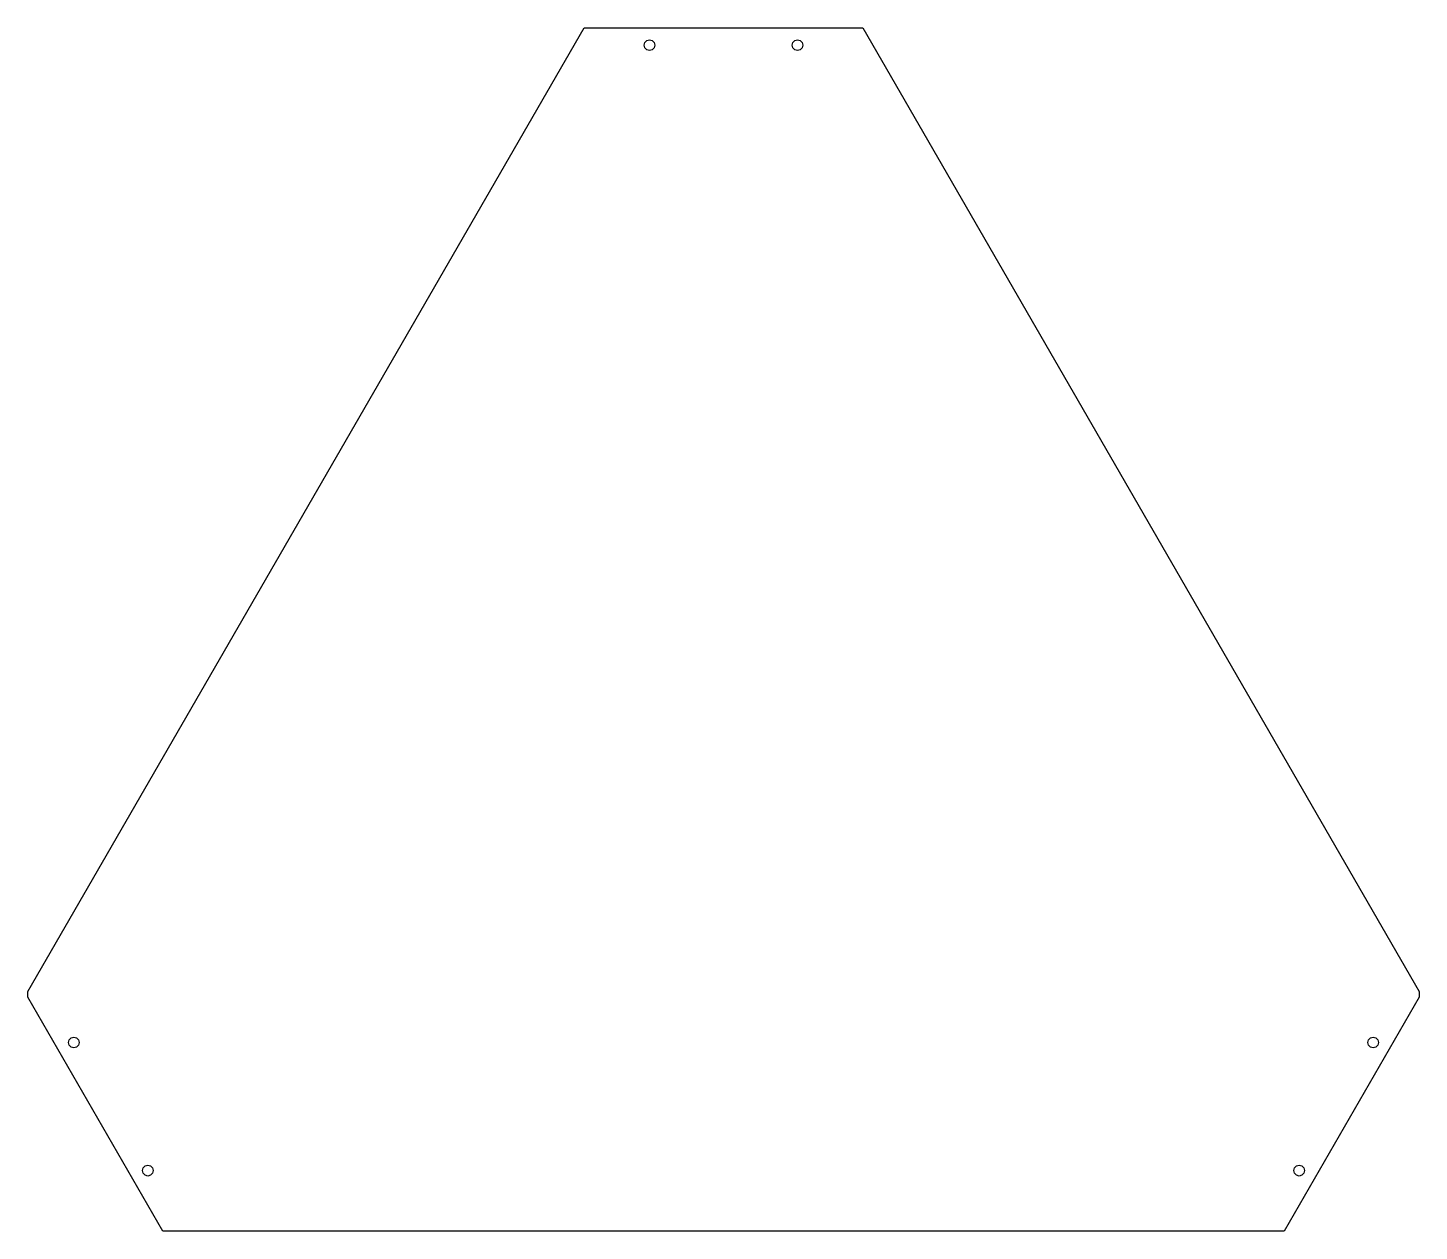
# Model space of a CAD drawing. Extents: x -282 to 282, y -194 to 294.
import ezdxf

# ---------------------------------------------------------------- set-up
doc = ezdxf.new("R2010")
doc.units = 0
doc.header["$MEASUREMENT"] = 0

msp = doc.modelspace()

# ---------------------------------------------------------------- linework, layer by layer
for p, q in [((-282.24, -96.854), (-56.58, 294)), ((-56.58, 294), (56.58, 294)), ((56.58, 294), (282.24, -96.854)), ((-32.2, 287), (-31.905, 288.1)), ((-31.905, 288.1), (-31.1, 288.905)), ((-31.1, 288.905), (-30, 289.2)), ((-30, 289.2), (-28.9, 288.905)), ((-28.9, 288.905), (-28.095, 288.1)), ((-28.095, 288.1), (-27.8, 287)), ((27.8, 287), (28.095, 288.1)), ((28.095, 288.1), (28.9, 288.905)), ((28.9, 288.905), (30, 289.2)), ((30, 289.2), (31.1, 288.905)), ((31.1, 288.905), (31.905, 288.1)), ((31.905, 288.1), (32.2, 287)), ((-31.905, 285.9), (-32.2, 287)), ((-31.1, 285.095), (-31.905, 285.9)), ((-30, 284.8), (-31.1, 285.095)), ((-28.9, 285.095), (-30, 284.8)), ((-28.095, 285.9), (-28.9, 285.095)), ((-27.8, 287), (-28.095, 285.9)), ((28.095, 285.9), (27.8, 287)), ((28.9, 285.095), (28.095, 285.9)), ((30, 284.8), (28.9, 285.095)), ((31.1, 285.095), (30, 284.8)), ((31.905, 285.9), (31.1, 285.095)), ((32.2, 287), (31.905, 285.9)), ((-282.24, -99.146), (-282.24, -96.854)), ((-227.453, -194.04), (-282.24, -99.146)), ((282.24, -99.146), (227.453, -194.04)), ((282.24, -96.854), (282.24, -99.146)), ((-265.749, -117.519), (-265.455, -116.419)), ((-265.455, -118.619), (-265.749, -117.519)), ((-265.455, -116.419), (-264.649, -115.614)), ((-264.649, -115.614), (-263.549, -115.319)), ((-263.549, -115.319), (-262.449, -115.614)), ((-262.449, -115.614), (-261.644, -116.419)), ((-261.644, -116.419), (-261.349, -117.519)), ((-261.349, -117.519), (-261.644, -118.619)), ((261.349, -117.519), (261.644, -116.419)), ((261.644, -118.619), (261.349, -117.519)), ((261.644, -116.419), (262.449, -115.614)), ((262.449, -115.614), (263.549, -115.319)), ((263.549, -115.319), (264.649, -115.614)), ((264.649, -115.614), (265.455, -116.419)), ((265.455, -116.419), (265.749, -117.519)), ((265.749, -117.519), (265.455, -118.619)), ((-264.649, -119.424), (-265.455, -118.619)), ((-263.549, -119.719), (-264.649, -119.424)), ((-262.449, -119.424), (-263.549, -119.719)), ((-261.644, -118.619), (-262.449, -119.424)), ((262.449, -119.424), (261.644, -118.619)), ((263.549, -119.719), (262.449, -119.424)), ((264.649, -119.424), (263.549, -119.719)), ((265.455, -118.619), (264.649, -119.424)), ((-235.749, -169.481), (-235.455, -168.381)), ((-235.455, -168.381), (-234.649, -167.576)), ((-234.649, -167.576), (-233.549, -167.281)), ((-233.549, -167.281), (-232.449, -167.576)), ((-232.449, -167.576), (-231.644, -168.381)), ((-231.644, -168.381), (-231.349, -169.481)), ((231.349, -169.481), (231.644, -168.381)), ((231.644, -168.381), (232.449, -167.576)), ((232.449, -167.576), (233.549, -167.281)), ((233.549, -167.281), (234.649, -167.576)), ((234.649, -167.576), (235.455, -168.381)), ((235.455, -168.381), (235.749, -169.481)), ((-235.455, -170.581), (-235.749, -169.481)), ((-234.649, -171.386), (-235.455, -170.581)), ((-233.549, -171.681), (-234.649, -171.386)), ((-232.449, -171.386), (-233.549, -171.681)), ((-231.644, -170.581), (-232.449, -171.386)), ((-231.349, -169.481), (-231.644, -170.581)), ((231.644, -170.581), (231.349, -169.481)), ((232.449, -171.386), (231.644, -170.581)), ((233.549, -171.681), (232.449, -171.386)), ((234.649, -171.386), (233.549, -171.681)), ((235.455, -170.581), (234.649, -171.386)), ((235.749, -169.481), (235.455, -170.581)), ((227.453, -194.04), (-227.453, -194.04))]:
    msp.add_line(p, q)

doc.saveas('drawing.dxf')
